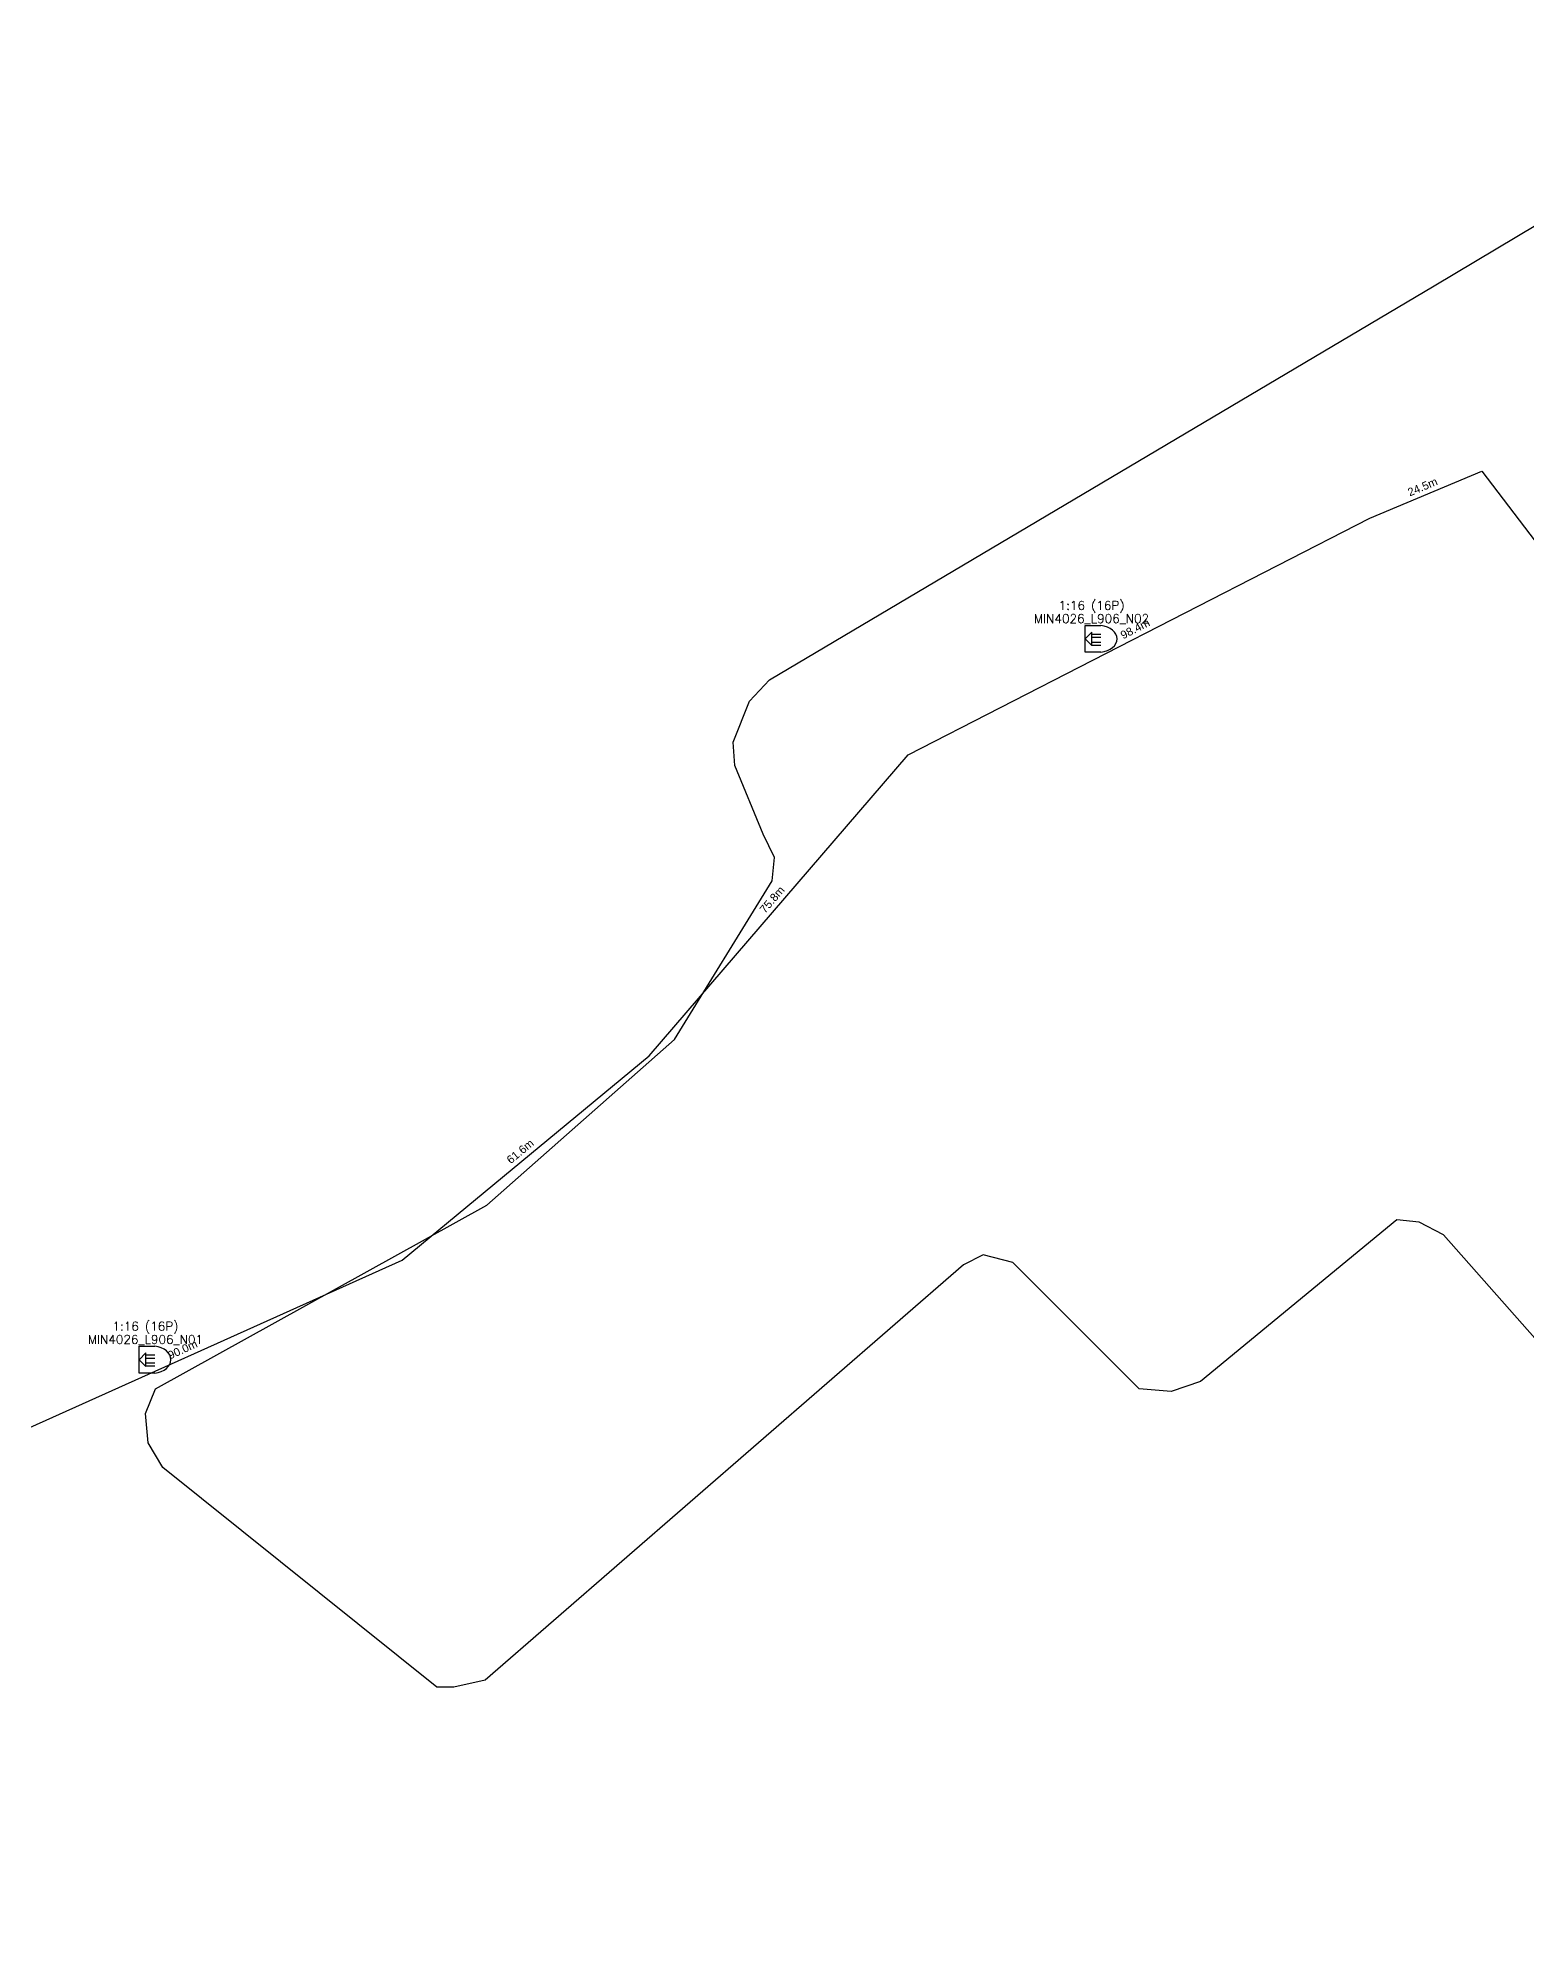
# Model space of a CAD drawing. Header units: metres. Extents: x 14035133 to 14038958, y 865282 to 868054.
# Drawn here: x 14038380.3 to 14038659.3, y 866880.8 to 867237.2 of the extents above; entities that cross this region are included whole.
import ezdxf
from ezdxf.enums import TextEntityAlignment as Align

# ---------------------------------------------------------------- set-up
doc = ezdxf.new("R2010")
doc.units = ezdxf.units.M
doc.header["$MEASUREMENT"] = 0
for name, color, linetype in [('CLUSTER_BOUNDARIES', 8, 'CONTINUOUS'), ('FEEDER_CABLES', 6, 'CONTINUOUS'), ('NEW NAP', 1, 'CONTINUOUS'), ('p-mh', 1, 'CONTINUOUS'), ('SPAN', 7, 'CONTINUOUS')]:
    doc.layers.add(name, color=color, linetype=linetype)
doc.styles.add('SIMPLEX', font='simplex.shx')
doc.styles.get("Standard").update_dxf_attribs({"font": 'arial.ttf'})

# ---------------------------------------------------------------- blocks, each defined once
blk = doc.blocks.new('GLOBE NAP PROPOSED')
at = {"layer": 'NEW NAP', "color": 1}
for p, q in [((-1.2728, 2.5133), (1.6758, 2.5133)), ((-1.2728, -2.5133), (-1.2728, 2.5133)), ((1.6758, -2.5133), (-1.2728, -2.5133))]:
    blk.add_line(p, q, dxfattribs=at)
blk.add_lwpolyline([(-1.2728, 0), (0, -1.2728), (0, 1.2728), (-1.2728, 0)], close=True, dxfattribs=at)
for points in [[(0, 0.885), (1.6758, 0.885)], [(0, 0.3137), (1.6758, 0.3137)], [(0, -0.5948), (1.6758, -0.5948)], [(0, -1.1661), (1.6758, -1.1661)]]:
    blk.add_lwpolyline(points, dxfattribs=at)
blk.add_ellipse((0.9981, 0), major_axis=(3.7034, 0), ratio=0.6903, start_param=4.8964, end_param=7.67, dxfattribs=at)
at = {"layer": 'p-mh', "color": 1, "style": 'SIMPLEX'}
for tag, p in [('MHTYPE', (-0.0713, 2.4748)), ('MHNO', (-0.0713, 4.9495))]:
    blk.add_attdef(tag, text='', height=1.65, dxfattribs=at).set_placement(p, align=Align.BOTTOM_CENTER)

msp = doc.modelspace()

# ---------------------------------------------------------------- linework, layer by layer
at = {"layer": 'CLUSTER_BOUNDARIES'}
msp.add_lwpolyline([(14038731.21, 866913.88), (14038643.67, 867012.92), (14038639.1, 867015.27), (14038634.95, 867015.74), (14038598.13, 866985.44), (14038592.62, 866983.59), (14038586.66, 866984.05), (14038562.95, 867007.76), (14038557.44, 867009.17), (14038553.72, 867007.29), (14038464.09, 866929.47), (14038458.2, 866928.13), (14038455.05, 866928.13), (14038403.67, 866969.33), (14038400.93, 866973.92), (14038400.47, 866979.44), (14038402.31, 866984.05), (14038464.41, 867018.48), (14038499.55, 867049.51), (14038517.9, 867079.28), (14038518.34, 867083.66), (14038516.21, 867088.04), (14038510.89, 867100.86), (14038510.89, 867100.86), (14038510.58, 867105.26), (14038513.65, 867112.94), (14038517.35, 867116.94), (14038641.9, 867190.79), (14038719.72, 867237.22)], dxfattribs=at)
at = {"layer": 'FEEDER_CABLES'}
msp.add_lwpolyline([(14037105.32, 866139.95), (14037031.35, 866256.72), (14037095.75, 866297.27), (14037233.77, 866382.33), (14037279.92, 866419.43), (14037357.85, 866482.58), (14037392.58, 866505.58), (14037422.35, 866516.53), (14037475.27, 866517.08), (14037541.67, 866516.67), (14037573.31, 866523.86), (14037667.57, 866567.12), (14037766.25, 866633.39), (14037870.83, 866712.38), (14037972.26, 866772.62), (14038118.41, 866848.02), (14038367.58, 866971.79), (14038448.52, 867008.17), (14038494.83, 867046.5), (14038543.34, 867102.91), (14038629.9, 867147.27), (14038650.85, 867156.03), (14038818.91, 866935.48)], dxfattribs=at)

# ---------------------------------------------------------------- block references
at = {"layer": 'NEW NAP', "color": 1}
for p, values in [((14038577.81, 867124.62, 0.43), {'MHTYPE': 'MIN4026_L906_N02', 'MHNO': '1:16 (16P)'}), ((14038400.52, 866989.53, 18.68), {'MHTYPE': 'MIN4026_L906_N01', 'MHNO': '1:16 (16P)'})]:
    msp.add_blockref('GLOBE NAP PROPOSED', p, dxfattribs=at).add_auto_attribs(values)

# ---------------------------------------------------------------- texts
at = {"layer": 'SPAN', "color": 7}
for s, rotation, p in [('24.5m', 22.7, (14038639.75, 867153.12)), ('98.4m', 27.14, (14038585.89, 867126.51)), ('75.8m', 49.3, (14038517.87, 867075.75)), ('61.6m', 39.62, (14038470.66, 867028.57)), ('90.0m', 24.2, (14038407.4, 866991.44))]:
    msp.add_text(s, height=1.5, rotation=rotation, dxfattribs=at).set_placement(p, align=Align.MIDDLE_CENTER)

doc.saveas('drawing.dxf')
